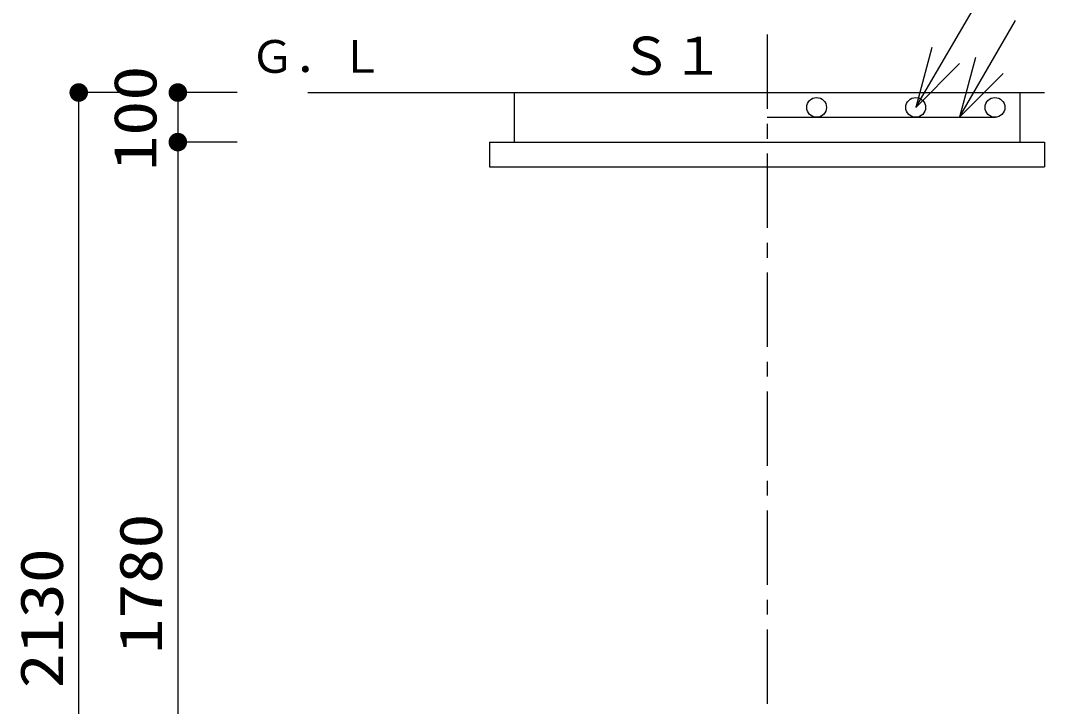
# Model space of a CAD drawing. Units: millimetres, scale not verified. Extents: x -8910 to 8910, y -6308 to 6308.
# Drawn here: x -258 to 1809, y 507 to 1891 of the extents above; entities that cross this region are included whole.
import ezdxf
from ezdxf.enums import TextEntityAlignment as Align

# ---------------------------------------------------------------- set-up
doc = ezdxf.new("R2010")
doc.units = ezdxf.units.MM
doc.header["$LTSCALE"] = 30
doc.linetypes.add('CHAIN1', pattern=[8, 5, -1, 1, -1])
for name, color, linetype, lineweight in [('0-2_機器', 2, 'Continuous', 25), ('0-4_製作', 4, 'Continuous', 25), ('0-5_躯体', 3, 'Continuous', 25), ('1-2_00クル-フ-6寸法', 132, 'Continuous', 25)]:
    doc.layers.add(name, color=color, linetype=linetype, lineweight=lineweight)
doc.styles.add('ＭＳ ゴシック', font='')
doc.styles.get('ＭＳ ゴシック').set_extended_font_data('MS Gothic')

msp = doc.modelspace()

# ---------------------------------------------------------------- linework, layer by layer
at = {"layer": '0-2_機器', "linetype": 'CHAIN1'}
msp.add_line((1248.82, 1861.96), (1248.82, -509.34), dxfattribs=at)
at = {"layer": '0-2_機器'}
for p, q in [((322.32, 1745.17), (1808.82, 1745.17)), ((738.82, 1745.17), (738.82, 1645.17)), ((1758.82, 1745.17), (1758.82, 1645.17)), ((688.82, 1645.17), (688.82, 1595.17)), ((688.82, 1645.17), (1808.82, 1645.17)), ((1808.82, 1645.17), (1808.82, 1595.17)), ((688.82, 1595.17), (1808.82, 1595.17))]:
    msp.add_line(p, q, dxfattribs=at)
at = {"layer": '0-4_製作'}
for p, q in [((1548.82, 1715.17), (1731.1, 2026.03)), ((1637.13, 1695.17), (1750.23, 1890.38))]:
    msp.add_line(p, q, dxfattribs=at)
at = {"layer": '0-4_製作', "color": 3}
msp.add_line((1248.82, 1695.17), (1709.17, 1695.17), dxfattribs=at)
at = {"layer": '0-4_製作'}
for points in [[(1581.17, 1835.91), (1548.82, 1715.17), (1637.21, 1803.56)], [(1669.48, 1815.91), (1637.13, 1695.17), (1725.51, 1783.56)]]:
    msp.add_lwpolyline(points, dxfattribs=at)
at = {"layer": '0-4_製作', "color": 3}
for centre in [(1348.82, 1715.17), (1548.82, 1715.17), (1708.82, 1715.17)]:
    msp.add_circle(centre, 20, dxfattribs=at)
at = {"layer": '1-2_00クル-フ-6寸法', "color": 4}
for p, q in [((-20.21, 1745.17), (-140.21, 1745.17)), ((-140.21, -384.83), (-140.21, 1745.17)), ((179.79, 1745.17), (59.79, 1745.17)), ((59.79, 1745.17), (59.79, 1645.17)), ((179.79, 1645.17), (59.79, 1645.17)), ((179.79, 1645.17), (59.79, 1645.17)), ((59.79, 1645.17), (59.79, -134.83))]:
    msp.add_line(p, q, dxfattribs=at)
at = {"layer": '1-2_00クル-フ-6寸法'}
for points in [[(-140.21, 1745.17), (-156.05, 1755.22), (-154.66, 1757.12)], [(-140.21, 1745.17), (-154.66, 1757.12), (-153.05, 1758.84)], [(-140.21, 1745.17), (-153.05, 1758.84), (-151.24, 1760.34)], [(-140.21, 1745.17), (-151.24, 1760.34), (-149.25, 1761.6)], [(-140.21, 1745.17), (-149.25, 1761.6), (-147.12, 1762.6)], [(-140.21, 1745.17), (-147.12, 1762.6), (-144.88, 1763.33)], [(-140.21, 1745.17), (-144.88, 1763.33), (-142.56, 1763.77)], [(-140.21, 1745.17), (-142.56, 1763.77), (-140.21, 1763.92)], [(-140.21, 1745.17), (-140.21, 1763.92), (-137.86, 1763.77)], [(-140.21, 1745.17), (-137.86, 1763.77), (-135.55, 1763.33)], [(-140.21, 1745.17), (-135.55, 1763.33), (-133.31, 1762.6)], [(-140.21, 1745.17), (-133.31, 1762.6), (-131.18, 1761.6)], [(-140.21, 1745.17), (-131.18, 1761.6), (-129.19, 1760.34)], [(-140.21, 1745.17), (-129.19, 1760.34), (-127.38, 1758.84)], [(-140.21, 1745.17), (-127.38, 1758.84), (-125.77, 1757.12)], [(-140.21, 1745.17), (-125.77, 1757.12), (-124.38, 1755.22)], [(59.79, 1745.17), (43.95, 1755.22), (45.34, 1757.12)], [(59.79, 1745.17), (45.34, 1757.12), (46.95, 1758.84)], [(59.79, 1745.17), (46.95, 1758.84), (48.76, 1760.34)], [(59.79, 1745.17), (48.76, 1760.34), (50.75, 1761.6)], [(59.79, 1745.17), (50.75, 1761.6), (52.88, 1762.6)], [(59.79, 1745.17), (52.88, 1762.6), (55.12, 1763.33)], [(59.79, 1745.17), (55.12, 1763.33), (57.44, 1763.77)], [(59.79, 1745.17), (57.44, 1763.77), (59.79, 1763.92)], [(59.79, 1745.17), (59.79, 1763.92), (62.14, 1763.77)], [(59.79, 1745.17), (62.14, 1763.77), (64.45, 1763.33)], [(59.79, 1745.17), (64.45, 1763.33), (66.69, 1762.6)], [(59.79, 1745.17), (66.69, 1762.6), (68.82, 1761.6)], [(59.79, 1745.17), (68.82, 1761.6), (70.81, 1760.34)], [(59.79, 1745.17), (70.81, 1760.34), (72.62, 1758.84)], [(59.79, 1745.17), (72.62, 1758.84), (74.23, 1757.12)], [(59.79, 1745.17), (74.23, 1757.12), (75.62, 1755.22)], [(-140.21, 1745.17), (-158.93, 1746.35), (-158.63, 1748.68)], [(-140.21, 1745.17), (-158.93, 1743.99), (-158.93, 1746.35)], [(-140.21, 1745.17), (-158.63, 1741.66), (-158.93, 1743.99)], [(-140.21, 1745.17), (-158.63, 1748.68), (-158.05, 1750.96)], [(-140.21, 1745.17), (-158.05, 1739.38), (-158.63, 1741.66)], [(-140.21, 1745.17), (-158.05, 1750.96), (-157.18, 1753.15)], [(-140.21, 1745.17), (-157.18, 1737.19), (-158.05, 1739.38)], [(-140.21, 1745.17), (-157.18, 1753.15), (-156.05, 1755.22)], [(-140.21, 1745.17), (-156.05, 1735.12), (-157.18, 1737.19)], [(-140.21, 1745.17), (-154.66, 1733.22), (-156.05, 1735.12)], [(-140.21, 1745.17), (-153.05, 1731.5), (-154.66, 1733.22)], [(-140.21, 1745.17), (-151.24, 1730), (-153.05, 1731.5)], [(-140.21, 1745.17), (-149.25, 1728.74), (-151.24, 1730)], [(-140.21, 1745.17), (-147.12, 1727.74), (-149.25, 1728.74)], [(-140.21, 1745.17), (-144.88, 1727.01), (-147.12, 1727.74)], [(-140.21, 1745.17), (-142.56, 1726.57), (-144.88, 1727.01)], [(-140.21, 1745.17), (-140.21, 1726.42), (-142.56, 1726.57)], [(-140.21, 1745.17), (-124.38, 1755.22), (-123.25, 1753.15)], [(-140.21, 1745.17), (-123.25, 1753.15), (-122.38, 1750.96)], [(-140.21, 1745.17), (-122.38, 1750.96), (-121.8, 1748.68)], [(-140.21, 1745.17), (-121.8, 1748.68), (-121.5, 1746.35)], [(-140.21, 1745.17), (-121.5, 1746.35), (-121.5, 1743.99)], [(-140.21, 1745.17), (-137.86, 1726.57), (-140.21, 1726.42)], [(-140.21, 1745.17), (-135.55, 1727.01), (-137.86, 1726.57)], [(-140.21, 1745.17), (-133.31, 1727.74), (-135.55, 1727.01)], [(-140.21, 1745.17), (-131.18, 1728.74), (-133.31, 1727.74)], [(-140.21, 1745.17), (-129.19, 1730), (-131.18, 1728.74)], [(-140.21, 1745.17), (-127.38, 1731.5), (-129.19, 1730)], [(-140.21, 1745.17), (-125.77, 1733.22), (-127.38, 1731.5)], [(-140.21, 1745.17), (-124.38, 1735.12), (-125.77, 1733.22)], [(-140.21, 1745.17), (-123.25, 1737.19), (-124.38, 1735.12)], [(-140.21, 1745.17), (-122.38, 1739.38), (-123.25, 1737.19)], [(-140.21, 1745.17), (-121.8, 1741.66), (-122.38, 1739.38)], [(-140.21, 1745.17), (-121.5, 1743.99), (-121.8, 1741.66)], [(59.79, 1745.17), (41.07, 1746.35), (41.37, 1748.68)], [(59.79, 1745.17), (41.07, 1743.99), (41.07, 1746.35)], [(59.79, 1745.17), (41.37, 1741.66), (41.07, 1743.99)], [(59.79, 1745.17), (41.37, 1748.68), (41.95, 1750.96)], [(59.79, 1745.17), (41.95, 1739.38), (41.37, 1741.66)], [(59.79, 1745.17), (41.95, 1750.96), (42.82, 1753.15)], [(59.79, 1745.17), (42.82, 1737.19), (41.95, 1739.38)], [(59.79, 1745.17), (42.82, 1753.15), (43.95, 1755.22)], [(59.79, 1745.17), (43.95, 1735.12), (42.82, 1737.19)], [(59.79, 1745.17), (45.34, 1733.22), (43.95, 1735.12)], [(59.79, 1745.17), (46.95, 1731.5), (45.34, 1733.22)], [(59.79, 1745.17), (48.76, 1730), (46.95, 1731.5)], [(59.79, 1745.17), (50.75, 1728.74), (48.76, 1730)], [(59.79, 1745.17), (52.88, 1727.74), (50.75, 1728.74)], [(59.79, 1745.17), (55.12, 1727.01), (52.88, 1727.74)], [(59.79, 1745.17), (57.44, 1726.57), (55.12, 1727.01)], [(59.79, 1745.17), (59.79, 1726.42), (57.44, 1726.57)], [(59.79, 1745.17), (75.62, 1755.22), (76.75, 1753.15)], [(59.79, 1745.17), (76.75, 1753.15), (77.62, 1750.96)], [(59.79, 1745.17), (77.62, 1750.96), (78.2, 1748.68)], [(59.79, 1745.17), (78.2, 1748.68), (78.5, 1746.35)], [(59.79, 1745.17), (78.5, 1746.35), (78.5, 1743.99)], [(59.79, 1745.17), (62.14, 1726.57), (59.79, 1726.42)], [(59.79, 1745.17), (64.45, 1727.01), (62.14, 1726.57)], [(59.79, 1745.17), (66.69, 1727.74), (64.45, 1727.01)], [(59.79, 1745.17), (68.82, 1728.74), (66.69, 1727.74)], [(59.79, 1745.17), (70.81, 1730), (68.82, 1728.74)], [(59.79, 1745.17), (72.62, 1731.5), (70.81, 1730)], [(59.79, 1745.17), (74.23, 1733.22), (72.62, 1731.5)], [(59.79, 1745.17), (75.62, 1735.12), (74.23, 1733.22)], [(59.79, 1745.17), (76.75, 1737.19), (75.62, 1735.12)], [(59.79, 1745.17), (77.62, 1739.38), (76.75, 1737.19)], [(59.79, 1745.17), (78.2, 1741.66), (77.62, 1739.38)], [(59.79, 1745.17), (78.5, 1743.99), (78.2, 1741.66)], [(59.79, 1645.17), (42.82, 1653.15), (43.95, 1655.22)], [(59.79, 1645.17), (42.82, 1653.15), (43.95, 1655.22)], [(59.79, 1645.17), (43.95, 1655.22), (45.34, 1657.12)], [(59.79, 1645.17), (43.95, 1655.22), (45.34, 1657.12)], [(59.79, 1645.17), (45.34, 1657.12), (46.95, 1658.84)], [(59.79, 1645.17), (45.34, 1657.12), (46.95, 1658.84)], [(59.79, 1645.17), (46.95, 1658.84), (48.76, 1660.34)], [(59.79, 1645.17), (46.95, 1658.84), (48.76, 1660.34)], [(59.79, 1645.17), (48.76, 1660.34), (50.75, 1661.6)], [(59.79, 1645.17), (48.76, 1660.34), (50.75, 1661.6)], [(59.79, 1645.17), (50.75, 1661.6), (52.88, 1662.6)], [(59.79, 1645.17), (50.75, 1661.6), (52.88, 1662.6)], [(59.79, 1645.17), (52.88, 1662.6), (55.12, 1663.33)], [(59.79, 1645.17), (52.88, 1662.6), (55.12, 1663.33)], [(59.79, 1645.17), (55.12, 1663.33), (57.44, 1663.77)], [(59.79, 1645.17), (55.12, 1663.33), (57.44, 1663.77)], [(59.79, 1645.17), (57.44, 1663.77), (59.79, 1663.92)], [(59.79, 1645.17), (57.44, 1663.77), (59.79, 1663.92)], [(59.79, 1645.17), (59.79, 1663.92), (62.14, 1663.77)], [(59.79, 1645.17), (59.79, 1663.92), (62.14, 1663.77)], [(59.79, 1645.17), (62.14, 1663.77), (64.45, 1663.33)], [(59.79, 1645.17), (62.14, 1663.77), (64.45, 1663.33)], [(59.79, 1645.17), (64.45, 1663.33), (66.69, 1662.6)], [(59.79, 1645.17), (64.45, 1663.33), (66.69, 1662.6)], [(59.79, 1645.17), (66.69, 1662.6), (68.82, 1661.6)], [(59.79, 1645.17), (66.69, 1662.6), (68.82, 1661.6)], [(59.79, 1645.17), (68.82, 1661.6), (70.81, 1660.34)], [(59.79, 1645.17), (68.82, 1661.6), (70.81, 1660.34)], [(59.79, 1645.17), (70.81, 1660.34), (72.62, 1658.84)], [(59.79, 1645.17), (70.81, 1660.34), (72.62, 1658.84)], [(59.79, 1645.17), (72.62, 1658.84), (74.23, 1657.12)], [(59.79, 1645.17), (72.62, 1658.84), (74.23, 1657.12)], [(59.79, 1645.17), (74.23, 1657.12), (75.62, 1655.22)], [(59.79, 1645.17), (74.23, 1657.12), (75.62, 1655.22)], [(59.79, 1645.17), (75.62, 1655.22), (76.75, 1653.15)], [(59.79, 1645.17), (75.62, 1655.22), (76.75, 1653.15)], [(59.79, 1645.17), (41.07, 1646.35), (41.37, 1648.68)], [(59.79, 1645.17), (41.07, 1646.35), (41.37, 1648.68)], [(59.79, 1645.17), (41.07, 1643.99), (41.07, 1646.35)], [(59.79, 1645.17), (41.07, 1643.99), (41.07, 1646.35)], [(59.79, 1645.17), (41.37, 1641.66), (41.07, 1643.99)], [(59.79, 1645.17), (41.37, 1641.66), (41.07, 1643.99)], [(59.79, 1645.17), (41.37, 1648.68), (41.95, 1650.96)], [(59.79, 1645.17), (41.37, 1648.68), (41.95, 1650.96)], [(59.79, 1645.17), (41.95, 1639.38), (41.37, 1641.66)], [(59.79, 1645.17), (41.95, 1639.38), (41.37, 1641.66)], [(59.79, 1645.17), (41.95, 1650.96), (42.82, 1653.15)], [(59.79, 1645.17), (41.95, 1650.96), (42.82, 1653.15)], [(59.79, 1645.17), (42.82, 1637.19), (41.95, 1639.38)], [(59.79, 1645.17), (42.82, 1637.19), (41.95, 1639.38)], [(59.79, 1645.17), (43.95, 1635.12), (42.82, 1637.19)], [(59.79, 1645.17), (43.95, 1635.12), (42.82, 1637.19)], [(59.79, 1645.17), (45.34, 1633.22), (43.95, 1635.12)], [(59.79, 1645.17), (45.34, 1633.22), (43.95, 1635.12)], [(59.79, 1645.17), (46.95, 1631.5), (45.34, 1633.22)], [(59.79, 1645.17), (46.95, 1631.5), (45.34, 1633.22)], [(59.79, 1645.17), (48.76, 1630), (46.95, 1631.5)], [(59.79, 1645.17), (48.76, 1630), (46.95, 1631.5)], [(59.79, 1645.17), (50.75, 1628.74), (48.76, 1630)], [(59.79, 1645.17), (50.75, 1628.74), (48.76, 1630)], [(59.79, 1645.17), (52.88, 1627.74), (50.75, 1628.74)], [(59.79, 1645.17), (52.88, 1627.74), (50.75, 1628.74)], [(59.79, 1645.17), (55.12, 1627.01), (52.88, 1627.74)], [(59.79, 1645.17), (55.12, 1627.01), (52.88, 1627.74)], [(59.79, 1645.17), (57.44, 1626.57), (55.12, 1627.01)], [(59.79, 1645.17), (57.44, 1626.57), (55.12, 1627.01)], [(59.79, 1645.17), (59.79, 1626.42), (57.44, 1626.57)], [(59.79, 1645.17), (59.79, 1626.42), (57.44, 1626.57)], [(59.79, 1645.17), (76.75, 1653.15), (77.62, 1650.96)], [(59.79, 1645.17), (76.75, 1653.15), (77.62, 1650.96)], [(59.79, 1645.17), (77.62, 1650.96), (78.2, 1648.68)], [(59.79, 1645.17), (77.62, 1650.96), (78.2, 1648.68)], [(59.79, 1645.17), (78.2, 1648.68), (78.5, 1646.35)], [(59.79, 1645.17), (78.2, 1648.68), (78.5, 1646.35)], [(59.79, 1645.17), (78.5, 1646.35), (78.5, 1643.99)], [(59.79, 1645.17), (78.5, 1646.35), (78.5, 1643.99)], [(59.79, 1645.17), (62.14, 1626.57), (59.79, 1626.42)], [(59.79, 1645.17), (64.45, 1627.01), (62.14, 1626.57)], [(59.79, 1645.17), (66.69, 1627.74), (64.45, 1627.01)], [(59.79, 1645.17), (68.82, 1628.74), (66.69, 1627.74)], [(59.79, 1645.17), (70.81, 1630), (68.82, 1628.74)], [(59.79, 1645.17), (72.62, 1631.5), (70.81, 1630)], [(59.79, 1645.17), (74.23, 1633.22), (72.62, 1631.5)], [(59.79, 1645.17), (75.62, 1635.12), (74.23, 1633.22)], [(59.79, 1645.17), (76.75, 1637.19), (75.62, 1635.12)], [(59.79, 1645.17), (77.62, 1639.38), (76.75, 1637.19)], [(59.79, 1645.17), (78.2, 1641.66), (77.62, 1639.38)], [(59.79, 1645.17), (78.5, 1643.99), (78.2, 1641.66)], [(59.79, 1645.17), (62.14, 1626.57), (59.79, 1626.42)], [(59.79, 1645.17), (64.45, 1627.01), (62.14, 1626.57)], [(59.79, 1645.17), (66.69, 1627.74), (64.45, 1627.01)], [(59.79, 1645.17), (68.82, 1628.74), (66.69, 1627.74)], [(59.79, 1645.17), (70.81, 1630), (68.82, 1628.74)], [(59.79, 1645.17), (72.62, 1631.5), (70.81, 1630)], [(59.79, 1645.17), (74.23, 1633.22), (72.62, 1631.5)], [(59.79, 1645.17), (75.62, 1635.12), (74.23, 1633.22)], [(59.79, 1645.17), (76.75, 1637.19), (75.62, 1635.12)], [(59.79, 1645.17), (77.62, 1639.38), (76.75, 1637.19)], [(59.79, 1645.17), (78.2, 1641.66), (77.62, 1639.38)], [(59.79, 1645.17), (78.5, 1643.99), (78.2, 1641.66)]]:
    msp.add_solid(points, dxfattribs=at)

# ---------------------------------------------------------------- texts
at = {"layer": '0-4_製作', "style": 'ＭＳ ゴシック'}
msp.add_text('Ｓ１', height=76.98, dxfattribs=at).set_placement((951.76, 1757.78), align=Align.BOTTOM_LEFT)
at = {"layer": '0-5_躯体', "color": 4, "style": 'ＭＳ ゴシック'}
msp.add_text('Ｇ．Ｌ', height=65.98, dxfattribs=at).set_placement((205.6, 1765.19), align=Align.BOTTOM_LEFT)
at = {"layer": '1-2_00クル-フ-6寸法', "color": 3, "style": 'ＭＳ ゴシック', "width": 1.2}
for s, p in [('100', (42.69, 1587.17)), ('1780', (53.94, 612.88)), ('2130', (-146.06, 543.03))]:
    msp.add_text(s, height=86.66, rotation=90, dxfattribs=at).set_placement(p, align=Align.BOTTOM_LEFT)

doc.saveas('drawing.dxf')
